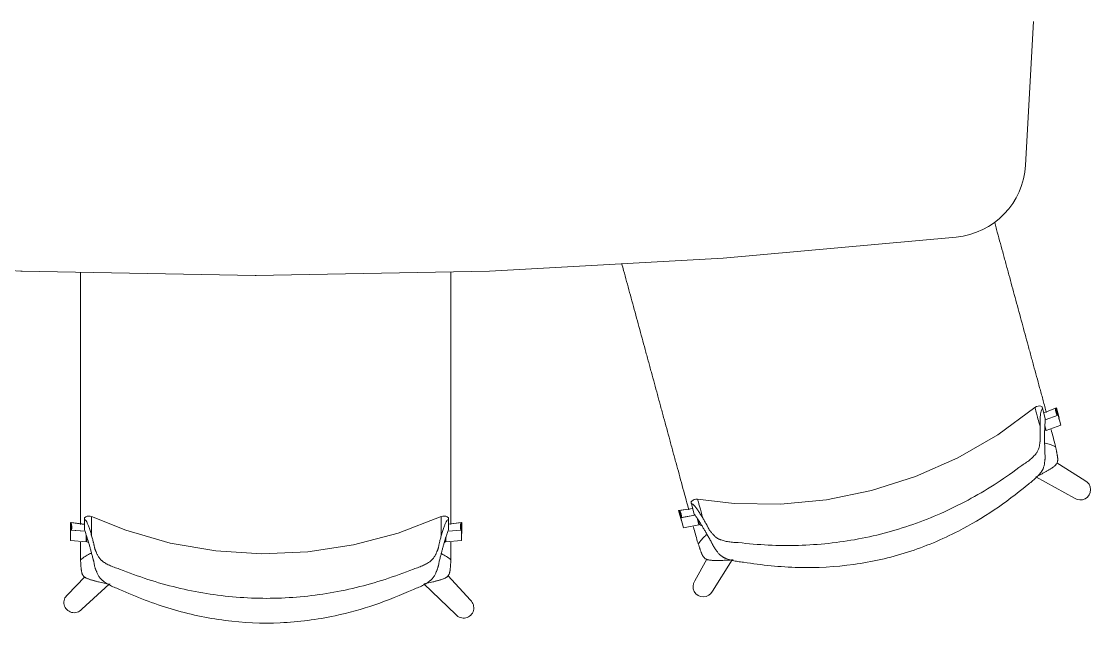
# Model space of a CAD drawing. Header units: millimetres. Extents: x 90978 to 295199, y -4084 to 97293.
# Drawn here: x 180952 to 182321, y 20479 to 21250 of the extents above; entities that cross this region are included whole.
import ezdxf

# ---------------------------------------------------------------- set-up
doc = ezdxf.new("R2010")
doc.units = ezdxf.units.MM
doc.header["$MEASUREMENT"] = 0
doc.layers.get('0').update_dxf_attribs({"linetype": 'CONTINUOUS'})
for name, color, linetype, lineweight in [('A-DETL-THIN', 8, 'CONTINUOUS', 9), ('G-IMPT', 8, 'CONTINUOUS', 9), ('I-FURN', 8, 'CONTINUOUS', 9)]:
    doc.layers.add(name, color=color, linetype=linetype, lineweight=lineweight)

# ---------------------------------------------------------------- blocks, each defined once
blk = doc.blocks.new('Synergy Type 3 - Desk Type 3_dwg_Family - 580997-310579-_3D_-768211-Level 0')
at = {"layer": 'G-IMPT'}
for p, q in [((258.9, 1140.5), (258.9, 1142)), ((253.5, 840.8), (253.5, 842.3))]:
    blk.add_line(p, q, dxfattribs=at)

msp = doc.modelspace()

# ---------------------------------------------------------------- linework, layer by layer
at = {"layer": 'A-DETL-THIN'}
for p, q in [((182237.7, 21066.2), (182247.9, 21250.5)), ((181850.4, 20946.9), (182148.9, 20974.2)), ((180652.3, 20946.9), (180951.6, 20930.5)), ((181551.1, 20930.5), (181850.4, 20946.9)), ((180951.6, 20930.5), (181251.3, 20925)), ((181251.3, 20925), (181551.1, 20930.5))]:
    msp.add_line(p, q, dxfattribs=at)
msp.add_arc((182140, 21071.7), 97.9, 275.2275, 356.8264, dxfattribs=at)
at = {"layer": 'I-FURN'}
for p, q in [((182249.7, 20755.9), (182202, 20720.9)), ((182251.5, 20757), (182249.7, 20755.9)), ((182253.7, 20757.6), (182251.5, 20757)), ((182255.2, 20757.7), (182253.7, 20757.6)), ((182257.1, 20757.4), (182255.2, 20757.7)), ((182258.9, 20756.8), (182257.1, 20757.4)), ((182259.4, 20754.8), (182263, 20741.6)), ((182277.1, 20755.3), (182261, 20748.8)), ((182276.2, 20755), (182261, 20748.8)), ((182280.6, 20742.4), (182277.1, 20755.3)), ((182262.9, 20740.1), (182279.3, 20745.8)), ((182282.8, 20732.9), (182264, 20726.4)), ((182279.3, 20745.8), (182282.8, 20732.9)), ((182202, 20720.9), (182150.9, 20691.2)), ((182263.1, 20726.1), (182262.3, 20729)), ((182264, 20726.4), (182262.4, 20732.1)), ((182150.9, 20691.2), (182096.9, 20667.3)), ((182313.8, 20662.1), (182277.6, 20684.9)), ((182096.9, 20667.3), (182040.5, 20649.3)), ((182250.9, 20667), (182300.5, 20639.6)), ((181811.9, 20637), (181813.3, 20637.7)), ((181813.3, 20637.7), (181815.5, 20638.3)), ((181815.5, 20638.3), (181817.6, 20638.3)), ((181864.6, 20632.9), (181817.6, 20638.3)), ((181982.6, 20637.5), (181923.7, 20632)), ((182040.5, 20649.3), (181982.6, 20637.5)), ((181811.4, 20626.2), (181793.4, 20623.6)), ((181793.4, 20623.6), (181796.9, 20610.7)), ((181811.4, 20626.4), (181794.3, 20623.8)), ((181809.2, 20634.4), (181810.4, 20635.8)), ((181809.8, 20632.4), (181813.4, 20619.2)), ((181810.4, 20635.8), (181811.9, 20637)), ((181923.7, 20632), (181864.6, 20632.9)), ((181032.5, 20614.5), (181034, 20615.6)), ((181032.5, 20612.4), (181032.5, 20598.8)), ((181034, 20615.6), (181035.7, 20616.3)), ((181035.7, 20616.3), (181037.2, 20616.6)), ((181037.2, 20616.6), (181039.5, 20616.6)), ((181039.5, 20616.6), (181041.6, 20616.1)), ((181085.5, 20598.6), (181041.6, 20616.1)), ((181489.3, 20616.1), (181434.2, 20594.8)), ((181491.4, 20616.6), (181489.3, 20616.1)), ((181493.7, 20616.6), (181491.4, 20616.6)), ((181495.2, 20616.3), (181493.7, 20616.6)), ((181496.9, 20615.6), (181495.2, 20616.3)), ((181498.5, 20614.5), (181496.9, 20615.6)), ((181498.5, 20612.4), (181498.5, 20598.8)), ((181796.3, 20614.3), (181814.3, 20617.9)), ((181799.8, 20601.4), (181796.3, 20614.3)), ((181797.2, 20614.6), (181814.2, 20618)), ((181817, 20613.9), (181819.3, 20605.3)), ((181818.7, 20611.3), (181820.2, 20605.6)), ((181032.5, 20606), (181014.3, 20608.2)), ((181014.3, 20608.2), (181014.3, 20594.9)), ((181014.7, 20598.5), (181033, 20597.3)), ((181014.7, 20585.2), (181014.7, 20598.5)), ((181032.5, 20606.2), (181015.3, 20608.3)), ((181015.6, 20598.5), (181033, 20597.3)), ((181142.3, 20582.1), (181085.5, 20598.6)), ((181497.9, 20597.3), (181515.3, 20598.5)), ((181515.6, 20608.3), (181498.5, 20606.2)), ((181514.7, 20608.2), (181498.5, 20606.3)), ((181515.3, 20598.5), (181515.3, 20585.2)), ((181515.6, 20594.9), (181515.6, 20608.3)), ((181819.3, 20605.3), (181799.8, 20601.4)), ((181034.6, 20583.8), (181014.7, 20585.2)), ((181034.6, 20592.7), (181034.6, 20583.8)), ((181035.5, 20589.7), (181035.5, 20583.8)), ((181434.2, 20594.8), (181377.1, 20579.6)), ((181494.5, 20583.8), (181494.5, 20586.8)), ((181495.4, 20583.8), (181495.4, 20589.7)), ((181515.3, 20585.2), (181495.4, 20583.8)), ((181200.6, 20572), (181142.3, 20582.1)), ((181259.6, 20568.1), (181200.6, 20572)), ((181318.6, 20570.7), (181259.6, 20568.1)), ((181377.1, 20579.6), (181318.6, 20570.7)), ((181829.5, 20561.3), (181814.1, 20533.5)), ((181836.6, 20520.3), (181862, 20560.6)), ((181032.8, 20538.7), (181010.7, 20515.9)), ((181028.9, 20497.2), (181064, 20529.4)), ((181467.2, 20529.9), (181507.9, 20490.5)), ((181526.6, 20508.7), (181497.6, 20540.3))]:
    msp.add_line(p, q, dxfattribs=at)
for centre, start, end in [((182307.9, 20650.4), 235.6436, 63.2599), ((181824.9, 20526.2), 145.6202, 333.2364), ((181019.2, 20505.9), 130.3941, 318.0104), ((181517.9, 20499), 220.4176, 48.0338)]:
    msp.add_arc(centre, 13.1, start, end, dxfattribs=at)
for centre, major_axis, start_param, end_param in [((182293.5, 20754.1), (-16.8, -4.6), 5.960696, 6.540192), ((182294.4, 20754.4), (-16.8, -4.6), 5.960696, 6.540192), ((182297.9, 20741.5), (-16.8, -4.6), 5.960696, 6.044337), ((181778.9, 20614), (-16.8, -4.6), 2.884586, 3.464082), ((181779.8, 20614.3), (-16.8, -4.6), 2.884586, 3.464082), ((181782.4, 20601.2), (-16.8, -4.6), 3.380441, 3.464082), ((180997.8, 20602.8), (-17.4, 0), 2.884586, 3.464082), ((180998.8, 20602.9), (-17.4, 0), 2.884586, 3.464082), ((181531.2, 20602.8), (-17.4, 0), 5.960696, 6.540192), ((181532.1, 20602.9), (-17.4, 0), 5.960696, 6.540192), ((180997.8, 20589.5), (-17.4, 0), 3.380441, 3.464082), ((181532.1, 20589.5), (-17.4, 0), 5.960696, 6.044337)]:
    msp.add_ellipse(centre, major_axis=major_axis, ratio=0.978487, start_param=start_param, end_param=end_param, dxfattribs=at)
for points, knots in [([(182198, 20993.4), (182198.2, 20992.7), (182199, 20989.5), (182201.2, 20981.5), (182204.5, 20969.5), (182207.7, 20957.5), (182210.4, 20947.8), (182212.4, 20940.4), (182214.4, 20933.1), (182217, 20923.3), (182220.3, 20911.3), (182224.2, 20896.8), (182228.2, 20882.2), (182232.2, 20867.6), (182236.1, 20853.2), (182239.4, 20841.2), (182242, 20831.5), (182244, 20824.2), (182246, 20816.9), (182248.6, 20807.3), (182251.8, 20795.5), (182255.1, 20783.6), (182257.7, 20773.8), (182259.8, 20766.4), (182261.8, 20758.8), (182263.3, 20753.2), (182264.2, 20750), (182264.4, 20749.3)], [-0.7016648, -0.7016648, -0.7016648, -0.7016648, -0.6964286, -0.6785714, -0.6428571, -0.6071429, -0.5892857, -0.5714286, -0.5535714, -0.5357143, -0.5, -0.4642857, -0.4285714, -0.3928571, -0.3571429, -0.3214286, -0.3035714, -0.2857143, -0.2678571, -0.25, -0.2142857, -0.1785714, -0.1607143, -0.1428571, -0.125, -0.1071429, -0.1022726, -0.1022726, -0.1022726, -0.1022726]), ([(181806.4, 20624.8), (181806.3, 20625.2), (181804.8, 20630.5), (181802, 20641), (181797.9, 20655.8), (181794, 20670.4), (181790.7, 20682.4), (181788, 20692.1), (181786, 20699.5), (181784, 20706.9), (181781.4, 20716.7), (181778.1, 20728.7), (181774.8, 20740.7), (181772.2, 20750.4), (181770.2, 20757.7), (181768.2, 20765), (181765.6, 20774.6), (181762.4, 20786.5), (181759.1, 20798.4), (181756.5, 20808.1), (181754.5, 20815.4), (181752.5, 20822.8), (181749.8, 20832.6), (181746.5, 20844.7), (181742.5, 20859.3), (181738.5, 20874.1), (181734.5, 20888.8), (181730.6, 20903.1), (181726.8, 20917.3), (181723.4, 20929.4), (181721.4, 20937), (181720.6, 20939.7)], [-0.896036, -0.896036, -0.896036, -0.896036, -0.8928571, -0.8571429, -0.8214286, -0.7857143, -0.75, -0.7321429, -0.7142857, -0.6964286, -0.6785714, -0.6428571, -0.6071429, -0.5892857, -0.5714286, -0.5535714, -0.5357143, -0.5, -0.4642857, -0.4464286, -0.4285714, -0.4107143, -0.3928571, -0.3571429, -0.3214286, -0.2857143, -0.25, -0.2142857, -0.1785714, -0.1428571, -0.1220289, -0.1220289, -0.1220289, -0.1220289]), ([(181027.2, 20606), (181027.2, 20606.4), (181027.2, 20611.9), (181027.2, 20622.7), (181027.2, 20638.2), (181027.2, 20653.2), (181027.2, 20665.7), (181027.2, 20675.8), (181027.2, 20683.5), (181027.2, 20691.1), (181027.2, 20701.2), (181027.2, 20713.7), (181027.2, 20726.1), (181027.2, 20736.1), (181027.2, 20743.7), (181027.2, 20751.3), (181027.2, 20761.2), (181027.2, 20773.6), (181027.2, 20785.9), (181027.2, 20796), (181027.2, 20803.6), (181027.2, 20811.2), (181027.2, 20821.3), (181027.2, 20833.9), (181027.2, 20849), (181027.2, 20864.4), (181027.2, 20879.6), (181027.2, 20894.4), (181027.2, 20909.1), (181027.2, 20920.6), (181027.2, 20927.3), (181027.2, 20929.1)], [-0.896036, -0.896036, -0.896036, -0.896036, -0.8928571, -0.8571429, -0.8214286, -0.7857143, -0.75, -0.7321429, -0.7142857, -0.6964286, -0.6785714, -0.6428571, -0.6071429, -0.5892857, -0.5714286, -0.5535714, -0.5357143, -0.5, -0.4642857, -0.4464286, -0.4285714, -0.4107143, -0.3928571, -0.3571429, -0.3214286, -0.2857143, -0.25, -0.2142857, -0.1785714, -0.1428571, -0.1300854, -0.1300854, -0.1300854, -0.1300854]), ([(181501.8, 20929.5), (181501.8, 20927.5), (181501.8, 20920.6), (181501.8, 20908.8), (181501.8, 20894.2), (181501.8, 20881.8), (181501.8, 20871.8), (181501.8, 20864.2), (181501.8, 20856.6), (181501.8, 20846.5), (181501.8, 20834), (181501.8, 20821.6), (181501.8, 20811.6), (181501.8, 20803.9), (181501.8, 20796.3), (181501.8, 20786.2), (181501.8, 20773.7), (181501.8, 20758.7), (181501.8, 20743.6), (181501.8, 20728.4), (181501.8, 20713.5), (181501.8, 20701.1), (181501.8, 20691.1), (181501.8, 20683.4), (181501.8, 20675.9), (181501.8, 20665.9), (181501.8, 20653.7), (181501.8, 20641.3), (181501.8, 20631.2), (181501.8, 20623.5), (181501.8, 20615.7), (181501.8, 20609.9), (181501.8, 20606.6), (181501.8, 20605.9)], [-0.8717754, -0.8717754, -0.8717754, -0.8717754, -0.8571429, -0.8214286, -0.7857143, -0.75, -0.7321429, -0.7142857, -0.6964286, -0.6785714, -0.6428571, -0.6071429, -0.5892857, -0.5714286, -0.5535714, -0.5357143, -0.5, -0.4642857, -0.4285714, -0.3928571, -0.3571429, -0.3214286, -0.3035714, -0.2857143, -0.2678571, -0.25, -0.2142857, -0.1785714, -0.1607143, -0.1428571, -0.125, -0.1071429, -0.1022726, -0.1022726, -0.1022726, -0.1022726]), ([(182249.7, 20755.9), (182249.7, 20755.9), (182249.7, 20755.8), (182249.8, 20755.2), (182250.1, 20754.4), (182250.6, 20752.5), (182251.6, 20748.7), (182253.5, 20741.7), (182255.2, 20735.4), (182256.2, 20731.8)], [0.3374293, 0.3374293, 0.3374293, 0.3374293, 0.3888889, 0.4444444, 0.5138889, 0.5833333, 0.7222222, 0.8611111, 1, 1, 1, 1]), ([(182259.4, 20754.8), (182259.3, 20755.3), (182259, 20756.1), (182258.9, 20756.7), (182258.8, 20756.8), (182259, 20756.2), (182259.2, 20755.5), (182259.3, 20755.1)], [0, 0, 0, 0, 0.125, 0.25, 0.375, 0.5, 0.5828112, 0.5828112, 0.5828112, 0.5828112]), ([(182262.5, 20734.1), (182262.4, 20732.1), (182262.2, 20728.7), (182262.1, 20723.5), (182262.1, 20719.2), (182262.1, 20714.8), (182262.1, 20710.2), (182262.2, 20706), (182262.2, 20702.5), (182262.2, 20700.3), (182262.3, 20698.6), (182262.4, 20696.9), (182262.6, 20695.2), (182262.7, 20693.4), (182262.7, 20692), (182262.7, 20690.8), (182262.6, 20689.9), (182262.6, 20689.3), (182262.5, 20688.9), (182262.4, 20688.5), (182262.4, 20688), (182262.3, 20687), (182262.1, 20685.6), (182261.9, 20683.8), (182261.6, 20682), (182261.2, 20680.1), (182260.5, 20678.1), (182259.8, 20676.4), (182259.1, 20675.2), (182258.7, 20674.6), (182258.4, 20674), (182258, 20673.5), (182257.5, 20672.8), (182256.6, 20671.6), (182255.2, 20669.8), (182253.2, 20667.6), (182250.2, 20664.7), (182246, 20660.9), (182241.9, 20657.9), (182239.7, 20656.4)], [0, 0, 0, 0, 0.142857, 0.214286, 0.285714, 0.357143, 0.428571, 0.5, 0.535714, 0.571429, 0.589286, 0.607143, 0.642857, 0.660714, 0.678571, 0.696429, 0.705357, 0.709821, 0.714286, 0.71875, 0.723214, 0.732143, 0.75, 0.767857, 0.785714, 0.803571, 0.821429, 0.839286, 0.848214, 0.852679, 0.857143, 0.861607, 0.866071, 0.875, 0.892857, 0.910714, 0.928571, 0.964286, 1, 1, 1, 1]), ([(182232.8, 20681.6), (182235.1, 20682.9), (182239.2, 20685.6), (182243.5, 20688.9), (182246.5, 20691.6), (182248.5, 20693.6), (182250, 20695.3), (182250.9, 20696.5), (182251.4, 20697.1), (182251.8, 20697.6), (182252.1, 20698.1), (182252.6, 20698.8), (182253.2, 20699.9), (182254, 20701.6), (182254.7, 20703.5), (182255.2, 20705.4), (182255.6, 20707.3), (182255.8, 20709.1), (182256, 20710.5), (182256.1, 20711.4), (182256.2, 20711.9), (182256.3, 20712.3), (182256.4, 20712.7), (182256.4, 20713.2), (182256.5, 20714), (182256.6, 20715.1), (182256.6, 20716.3), (182256.5, 20717.8), (182256.4, 20719.2), (182256.2, 20720.7), (182256.2, 20721.9), (182256.2, 20723.2), (182256.2, 20724.8), (182256.2, 20727.7), (182256.2, 20730.2), (182256.2, 20731.8)], [0, 0, 0, 0, 0.0625, 0.125, 0.15625, 0.1875, 0.21875, 0.234375, 0.242188, 0.25, 0.257812, 0.265625, 0.28125, 0.3125, 0.34375, 0.375, 0.40625, 0.4375, 0.46875, 0.484375, 0.492188, 0.5, 0.507812, 0.515625, 0.53125, 0.5625, 0.59375, 0.625, 0.6875, 0.71875, 0.75, 0.78125, 0.8125, 0.875, 1, 1, 1, 1]), ([(182276.1, 20705.5), (182273.9, 20706.5), (182269.5, 20708.3), (182264.7, 20709.6), (182262.1, 20710.1), (182261.7, 20710.2)], [0, 0, 0, 0, 0.02777778, 0.05555556, 0.06066679, 0.06066679, 0.06066679, 0.06066679]), ([(182276.1, 20705.5), (182276.3, 20704.4), (182276.7, 20702.8), (182277.1, 20700.9), (182277.3, 20699.8), (182277.5, 20699), (182277.6, 20698.2), (182277.8, 20697.2), (182278.1, 20696), (182278.3, 20694.8), (182278.4, 20693.9), (182278.5, 20693.4), (182278.5, 20693), (182278.6, 20692.6), (182278.7, 20692.1), (182278.8, 20691.2), (182278.9, 20690), (182278.9, 20688.6), (182278.8, 20687.3), (182278.5, 20686), (182278, 20684.6), (182277.3, 20683.5), (182276.6, 20682.6), (182276.1, 20682), (182275.5, 20681.4), (182274.7, 20680.7), (182273.6, 20679.8), (182272.1, 20678.7), (182270.6, 20677.7), (182269, 20676.7), (182267.6, 20675.9), (182266.2, 20675), (182264.7, 20674.2), (182263.1, 20673.2), (182260.9, 20672), (182256.8, 20669.9), (182253.4, 20668.1), (182251.3, 20667)], [0, 0, 0, 0, 0.0625, 0.09375, 0.109375, 0.125, 0.140625, 0.15625, 0.1875, 0.21875, 0.234375, 0.242188, 0.25, 0.257812, 0.265625, 0.28125, 0.3125, 0.34375, 0.375, 0.40625, 0.4375, 0.46875, 0.484375, 0.5, 0.515625, 0.53125, 0.5625, 0.59375, 0.625, 0.65625, 0.6875, 0.71875, 0.75, 0.78125, 0.8125, 0.875, 1, 1, 1, 1]), ([(181869.8, 20582.7), (181882.6, 20581.2), (181908.2, 20579), (181959.7, 20578.5), (182023.9, 20585.2), (182098.7, 20605.6), (182157.4, 20632.3), (182201.6, 20658.9), (182222.6, 20673.7), (182232.8, 20681.6)], [-1, -1, -1, -1, -0.9, -0.8, -0.6, -0.4, -0.2, -0.1, 0, 0, 0, 0]), ([(182239.7, 20656.4), (182226.2, 20645), (182197.9, 20623.6), (182147.1, 20593.5), (182087.1, 20568.3), (182017.8, 20552.7), (181958.8, 20549.6), (181911.6, 20552.5), (181888.3, 20555.6), (181876.6, 20557.6)], [-1, -1, -1, -1, -0.863636, -0.727273, -0.545455, -0.363636, -0.181818, -0.090909, 0, 0, 0, 0]), ([(181824.2, 20614.2), (181823.4, 20617.1), (181822, 20622.3), (181820.3, 20628.5), (181819, 20633), (181818.3, 20635.6), (181818, 20637), (181817.8, 20637.7), (181817.6, 20638.2), (181817.6, 20638.3), (181817.6, 20638.3)], [0, 0, 0, 0, 0.1111111, 0.2222222, 0.3333333, 0.4444444, 0.5, 0.5555556, 0.6111111, 0.6625707, 0.6625707, 0.6625707, 0.6625707]), ([(181809.7, 20632.7), (181809.6, 20633.1), (181809.4, 20633.9), (181809.2, 20634.5), (181809.2, 20634.4), (181809.4, 20633.7), (181809.6, 20632.9), (181809.8, 20632.4)], [0.4162183, 0.4162183, 0.4162183, 0.4162183, 0.5, 0.625, 0.75, 0.875, 1, 1, 1, 1]), ([(181032.5, 20612.8), (181032.5, 20613.2), (181032.5, 20613.9), (181032.5, 20614.6), (181032.5, 20614.5), (181032.5, 20613.8), (181032.5, 20613), (181032.5, 20612.4)], [0.4162183, 0.4162183, 0.4162183, 0.4162183, 0.5, 0.625, 0.75, 0.875, 1, 1, 1, 1]), ([(181041.6, 20591.1), (181041.6, 20594.1), (181041.6, 20599.5), (181041.6, 20605.9), (181041.6, 20610.6), (181041.6, 20613.3), (181041.6, 20614.7), (181041.6, 20615.2), (181041.6, 20615.4)], [0, 0, 0, 0, 0.1111111, 0.2222222, 0.3333333, 0.4444444, 0.5, 0.5555556, 0.5555556, 0.5555556, 0.5555556]), ([(181489.3, 20615.4), (181489.3, 20615.1), (181489.3, 20614.5), (181489.3, 20612.5), (181489.3, 20608.6), (181489.3, 20601.4), (181489.3, 20594.9), (181489.3, 20591.1)], [0.4444444, 0.4444444, 0.4444444, 0.4444444, 0.5138889, 0.5833333, 0.7222222, 0.8611111, 1, 1, 1, 1]), ([(181498.5, 20612.4), (181498.5, 20613), (181498.5, 20613.8), (181498.5, 20614.5), (181498.5, 20614.6), (181498.5, 20613.9), (181498.5, 20613.2), (181498.5, 20612.8)], [0, 0, 0, 0, 0.125, 0.25, 0.375, 0.5, 0.5828112, 0.5828112, 0.5828112, 0.5828112]), ([(181876.6, 20557.6), (181874, 20557.8), (181868.9, 20558.3), (181863.3, 20559.4), (181859.3, 20560.4), (181856.5, 20561.3), (181854.3, 20562.1), (181852.9, 20562.7), (181852.2, 20563), (181851.6, 20563.3), (181851, 20563.6), (181850.3, 20564), (181849.1, 20564.7), (181847.6, 20565.7), (181846.1, 20567.1), (181844.8, 20568.5), (181843.6, 20569.9), (181842.5, 20571.4), (181841.7, 20572.5), (181841.1, 20573.3), (181840.7, 20573.7), (181840.5, 20574.1), (181840.2, 20574.4), (181839.9, 20574.8), (181839.4, 20575.5), (181838.7, 20576.6), (181838, 20577.8), (181837.2, 20579.4), (181836.5, 20580.9), (181835.8, 20582.5), (181835.2, 20583.6), (181834.5, 20584.8), (181833.6, 20586.3), (181832.1, 20589), (181830, 20592.6), (181827.7, 20596.6), (181825.5, 20600.4), (181823.3, 20604), (181821.3, 20607.4), (181819.4, 20610.4), (181818.2, 20612.2), (181817.6, 20613)], [0, 0, 0, 0, 0.035714, 0.071429, 0.089286, 0.107143, 0.125, 0.133929, 0.138393, 0.142857, 0.147321, 0.151786, 0.160714, 0.178571, 0.196429, 0.214286, 0.232143, 0.25, 0.267857, 0.276786, 0.28125, 0.285714, 0.290179, 0.294643, 0.303571, 0.321429, 0.339286, 0.357143, 0.392857, 0.410714, 0.428571, 0.446429, 0.464286, 0.5, 0.571429, 0.642857, 0.714286, 0.785714, 0.857143, 0.928571, 1, 1, 1, 1]), ([(181824.2, 20614.2), (181825, 20612.8), (181826.3, 20610.7), (181827.7, 20608.2), (181828.6, 20606.8), (181829.2, 20605.7), (181829.8, 20604.7), (181830.4, 20603.3), (181831, 20602), (181831.7, 20600.6), (181832.3, 20599.6), (181832.9, 20598.7), (181833.4, 20598), (181833.7, 20597.6), (181834, 20597.3), (181834.2, 20597), (181834.6, 20596.6), (181835.2, 20595.9), (181836, 20594.8), (181837.2, 20593.4), (181838.4, 20592), (181839.8, 20590.6), (181841.4, 20589.3), (181842.9, 20588.2), (181844.1, 20587.6), (181844.8, 20587.2), (181845.3, 20587), (181845.9, 20586.7), (181846.7, 20586.4), (181848.1, 20585.9), (181850.2, 20585.2), (181852.9, 20584.5), (181856.9, 20583.7), (181862.3, 20583), (181867.2, 20582.8), (181869.8, 20582.7)], [0, 0, 0, 0, 0.125, 0.1875, 0.21875, 0.25, 0.28125, 0.3125, 0.375, 0.40625, 0.4375, 0.46875, 0.484375, 0.492188, 0.5, 0.507812, 0.515625, 0.53125, 0.5625, 0.59375, 0.625, 0.65625, 0.6875, 0.71875, 0.734375, 0.742188, 0.75, 0.757812, 0.765625, 0.78125, 0.8125, 0.84375, 0.875, 0.9375, 1, 1, 1, 1]), ([(181820.2, 20605.7), (181820.6, 20605.5), (181821.5, 20605.2), (181822.4, 20604.8), (181822.8, 20604.7)], [-0.8810546, -0.8810546, -0.8810546, -0.8810546, -0.6666667, -0.4718724, -0.4718724, -0.4718724, -0.4718724]), ([(181077.3, 20522.7), (181074.8, 20523.6), (181070.1, 20525.4), (181065, 20527.9), (181061.4, 20530), (181058.9, 20531.5), (181057, 20532.9), (181055.8, 20533.8), (181055.1, 20534.4), (181054.7, 20534.8), (181054.2, 20535.2), (181053.6, 20535.8), (181052.7, 20536.7), (181051.5, 20538.2), (181050.4, 20539.9), (181049.5, 20541.6), (181048.7, 20543.3), (181048, 20545), (181047.5, 20546.3), (181047.1, 20547.2), (181046.9, 20547.7), (181046.8, 20548.1), (181046.6, 20548.5), (181046.4, 20549), (181046.1, 20549.8), (181045.7, 20551), (181045.4, 20552.3), (181045, 20554.1), (181044.8, 20555.8), (181044.5, 20557.4), (181044.2, 20558.7), (181043.8, 20560), (181043.4, 20561.7), (181042.6, 20564.7), (181041.5, 20568.7), (181040.4, 20573.2), (181039.2, 20577.4), (181038.1, 20581.5), (181037, 20585.3), (181035.9, 20588.7), (181035.2, 20590.7), (181034.9, 20591.7)], [0, 0, 0, 0, 0.035714, 0.071429, 0.089286, 0.107143, 0.125, 0.133929, 0.138393, 0.142857, 0.147321, 0.151786, 0.160714, 0.178571, 0.196429, 0.214286, 0.232143, 0.25, 0.267857, 0.276786, 0.28125, 0.285714, 0.290179, 0.294643, 0.303571, 0.321429, 0.339286, 0.357143, 0.392857, 0.410714, 0.428571, 0.446429, 0.464286, 0.5, 0.571429, 0.642857, 0.714286, 0.785714, 0.857143, 0.928571, 1, 1, 1, 1]), ([(181041.6, 20591.1), (181042, 20589.6), (181042.7, 20587.2), (181043.4, 20584.4), (181043.9, 20582.8), (181044.2, 20581.6), (181044.5, 20580.4), (181044.7, 20579), (181045, 20577.5), (181045.3, 20576), (181045.6, 20574.9), (181045.9, 20573.8), (181046.3, 20573.1), (181046.5, 20572.6), (181046.6, 20572.3), (181046.8, 20571.9), (181047, 20571.4), (181047.4, 20570.6), (181047.9, 20569.3), (181048.6, 20567.6), (181049.5, 20565.9), (181050.4, 20564.2), (181051.6, 20562.5), (181052.8, 20561.1), (181053.8, 20560.2), (181054.4, 20559.7), (181054.9, 20559.3), (181055.3, 20558.9), (181056, 20558.4), (181057.2, 20557.5), (181059.1, 20556.3), (181061.5, 20554.9), (181065.1, 20553.1), (181070.2, 20551), (181074.8, 20549.5), (181077.3, 20548.8)], [0, 0, 0, 0, 0.125, 0.1875, 0.21875, 0.25, 0.28125, 0.3125, 0.375, 0.40625, 0.4375, 0.46875, 0.484375, 0.492188, 0.5, 0.507812, 0.515625, 0.53125, 0.5625, 0.59375, 0.625, 0.65625, 0.6875, 0.71875, 0.734375, 0.742188, 0.75, 0.757812, 0.765625, 0.78125, 0.8125, 0.84375, 0.875, 0.9375, 1, 1, 1, 1]), ([(181496, 20591.7), (181495.3, 20589.8), (181494.3, 20586.5), (181492.8, 20581.5), (181491.7, 20577.4), (181490.6, 20573.2), (181489.4, 20568.7), (181488.3, 20564.7), (181487.4, 20561.3), (181486.9, 20559.2), (181486.5, 20557.4), (181486.2, 20555.8), (181485.9, 20554.1), (181485.5, 20552.3), (181485.2, 20551), (181484.8, 20549.8), (181484.5, 20549), (181484.3, 20548.5), (181484.2, 20548.1), (181484, 20547.7), (181483.8, 20547.2), (181483.4, 20546.3), (181482.9, 20545), (181482.2, 20543.3), (181481.5, 20541.6), (181480.5, 20539.9), (181479.4, 20538.2), (181478.3, 20536.7), (181477.3, 20535.8), (181476.7, 20535.2), (181476.3, 20534.8), (181475.8, 20534.4), (181475.1, 20533.8), (181473.9, 20532.9), (181472, 20531.5), (181469.6, 20530), (181466, 20527.9), (181460.9, 20525.4), (181456.1, 20523.6), (181453.6, 20522.7)], [0, 0, 0, 0, 0.142857, 0.214286, 0.285714, 0.357143, 0.428571, 0.5, 0.535714, 0.571429, 0.589286, 0.607143, 0.642857, 0.660714, 0.678571, 0.696429, 0.705357, 0.709821, 0.714286, 0.71875, 0.723214, 0.732143, 0.75, 0.767857, 0.785714, 0.803571, 0.821429, 0.839286, 0.848214, 0.852679, 0.857143, 0.861607, 0.866071, 0.875, 0.892857, 0.910714, 0.928571, 0.964286, 1, 1, 1, 1]), ([(181453.6, 20548.8), (181456.1, 20549.5), (181460.7, 20551), (181465.8, 20553.1), (181469.4, 20554.9), (181471.8, 20556.3), (181473.7, 20557.5), (181474.9, 20558.4), (181475.6, 20558.9), (181476.1, 20559.3), (181476.5, 20559.7), (181477.1, 20560.2), (181478.1, 20561.1), (181479.3, 20562.5), (181480.5, 20564.2), (181481.5, 20565.9), (181482.3, 20567.6), (181483, 20569.3), (181483.5, 20570.6), (181483.9, 20571.4), (181484.1, 20571.9), (181484.3, 20572.3), (181484.5, 20572.6), (181484.7, 20573.1), (181485, 20573.8), (181485.3, 20574.9), (181485.6, 20576), (181486, 20577.5), (181486.2, 20579), (181486.5, 20580.4), (181486.7, 20581.6), (181487.1, 20582.8), (181487.5, 20584.4), (181488.2, 20587.2), (181488.9, 20589.6), (181489.3, 20591.1)], [0, 0, 0, 0, 0.0625, 0.125, 0.15625, 0.1875, 0.21875, 0.234375, 0.242188, 0.25, 0.257812, 0.265625, 0.28125, 0.3125, 0.34375, 0.375, 0.40625, 0.4375, 0.46875, 0.484375, 0.492188, 0.5, 0.507812, 0.515625, 0.53125, 0.5625, 0.59375, 0.625, 0.6875, 0.71875, 0.75, 0.78125, 0.8125, 0.875, 1, 1, 1, 1]), ([(181829.7, 20593.3), (181829, 20592.7), (181826.6, 20590.6), (181822.8, 20586.7), (181819.9, 20582.9), (181818.5, 20580.9)], [0.93303317, 0.93303317, 0.93303317, 0.93303317, 0.94444444, 0.97222222, 1, 1, 1, 1]), ([(181041.4, 20569.4), (181040.6, 20569.1), (181037.8, 20567.7), (181033.1, 20564.9), (181029.3, 20562.1), (181027.4, 20560.5)], [0.93303317, 0.93303317, 0.93303317, 0.93303317, 0.94444444, 0.97222222, 1, 1, 1, 1]), ([(181501.6, 20560.5), (181499.8, 20562.1), (181496, 20564.9), (181491.7, 20567.4), (181489.3, 20568.6), (181489, 20568.8)], [0, 0, 0, 0, 0.02777778, 0.05555556, 0.06066679, 0.06066679, 0.06066679, 0.06066679]), ([(181859.4, 20560.3), (181857, 20560.2), (181853.2, 20560), (181848.6, 20559.8), (181846.1, 20559.8), (181844.2, 20559.7), (181842.5, 20559.7), (181840.9, 20559.7), (181839.2, 20559.7), (181837.4, 20559.8), (181835.5, 20559.9), (181833.7, 20560.1), (181832.3, 20560.3), (181831.2, 20560.5), (181830.5, 20560.7), (181829.7, 20561), (181828.7, 20561.4), (181827.5, 20562), (181826.3, 20562.9), (181825.4, 20563.9), (181824.7, 20565), (181824, 20566.2), (181823.5, 20567.3), (181823.1, 20568.1), (181822.9, 20568.6), (181822.7, 20568.9), (181822.6, 20569.3), (181822.4, 20569.8), (181822.1, 20570.6), (181821.6, 20571.8), (181821.2, 20572.9), (181820.9, 20573.9), (181820.6, 20574.6), (181820.4, 20575.4), (181820, 20576.5), (181819.4, 20578.3), (181818.9, 20579.9), (181818.5, 20580.9)], [0, 0, 0, 0, 0.125, 0.1875, 0.21875, 0.25, 0.28125, 0.3125, 0.34375, 0.375, 0.40625, 0.4375, 0.46875, 0.484375, 0.5, 0.515625, 0.53125, 0.5625, 0.59375, 0.625, 0.65625, 0.6875, 0.71875, 0.734375, 0.742188, 0.75, 0.757812, 0.765625, 0.78125, 0.8125, 0.84375, 0.859375, 0.875, 0.890625, 0.90625, 0.9375, 1, 1, 1, 1]), ([(181061.4, 20529.9), (181059.1, 20530.4), (181055.3, 20531.2), (181050.9, 20532.2), (181048.4, 20532.8), (181046.6, 20533.3), (181044.9, 20533.7), (181043.4, 20534.1), (181041.8, 20534.6), (181040, 20535.1), (181038.3, 20535.7), (181036.6, 20536.4), (181035.3, 20536.9), (181034.3, 20537.4), (181033.6, 20537.8), (181032.9, 20538.3), (181032, 20538.9), (181031.1, 20539.8), (181030.2, 20541), (181029.5, 20542.2), (181029.1, 20543.5), (181028.8, 20544.8), (181028.6, 20546), (181028.4, 20546.9), (181028.4, 20547.4), (181028.3, 20547.8), (181028.3, 20548.2), (181028.2, 20548.7), (181028.1, 20549.6), (181028, 20550.8), (181027.9, 20552), (181027.8, 20553.1), (181027.8, 20553.9), (181027.7, 20554.7), (181027.7, 20555.8), (181027.5, 20557.7), (181027.4, 20559.4), (181027.4, 20560.5)], [0, 0, 0, 0, 0.125, 0.1875, 0.21875, 0.25, 0.28125, 0.3125, 0.34375, 0.375, 0.40625, 0.4375, 0.46875, 0.484375, 0.5, 0.515625, 0.53125, 0.5625, 0.59375, 0.625, 0.65625, 0.6875, 0.71875, 0.734375, 0.742188, 0.75, 0.757812, 0.765625, 0.78125, 0.8125, 0.84375, 0.859375, 0.875, 0.890625, 0.90625, 0.9375, 1, 1, 1, 1]), ([(181501.6, 20560.5), (181501.6, 20559.4), (181501.5, 20557.7), (181501.4, 20555.8), (181501.3, 20554.7), (181501.2, 20553.9), (181501.2, 20553.1), (181501.1, 20552), (181501, 20550.8), (181500.9, 20549.6), (181500.8, 20548.7), (181500.8, 20548.2), (181500.7, 20547.8), (181500.7, 20547.4), (181500.6, 20546.9), (181500.5, 20546), (181500.2, 20544.8), (181499.9, 20543.5), (181499.5, 20542.2), (181498.8, 20541), (181497.9, 20539.8), (181497, 20538.9), (181496.1, 20538.3), (181495.4, 20537.8), (181494.7, 20537.4), (181493.8, 20536.9), (181492.4, 20536.4), (181490.8, 20535.7), (181489, 20535.1), (181487.2, 20534.6), (181485.7, 20534.1), (181484.1, 20533.7), (181482.4, 20533.3), (181480.6, 20532.8), (181478.1, 20532.2), (181473.7, 20531.2), (181469.9, 20530.4), (181467.6, 20529.9)], [0, 0, 0, 0, 0.0625, 0.09375, 0.109375, 0.125, 0.140625, 0.15625, 0.1875, 0.21875, 0.234375, 0.242188, 0.25, 0.257812, 0.265625, 0.28125, 0.3125, 0.34375, 0.375, 0.40625, 0.4375, 0.46875, 0.484375, 0.5, 0.515625, 0.53125, 0.5625, 0.59375, 0.625, 0.65625, 0.6875, 0.71875, 0.75, 0.78125, 0.8125, 0.875, 1, 1, 1, 1]), ([(181077.3, 20548.8), (181089.3, 20543.9), (181113.4, 20535.1), (181163, 20521), (181226.7, 20510.7), (181304.2, 20510.7), (181367.9, 20521), (181417.5, 20535.1), (181441.7, 20543.9), (181453.6, 20548.8)], [-1, -1, -1, -1, -0.9, -0.8, -0.6, -0.4, -0.2, -0.1, 0, 0, 0, 0]), ([(181453.6, 20522.7), (181437.5, 20515.2), (181404.7, 20502.1), (181347.8, 20486.3), (181283.2, 20477.8), (181212.3, 20480.9), (181154.5, 20493.4), (181109.8, 20508.6), (181088, 20517.7), (181077.3, 20522.7)], [-1, -1, -1, -1, -0.863636, -0.727273, -0.545455, -0.363636, -0.181818, -0.090909, 0, 0, 0, 0])]:
    msp.add_open_spline(points, degree=3, knots=knots, dxfattribs=at)
for points in [[(182256.2, 20731.8), (182256.2, 20733.9), (182256.2, 20737.9), (182256.5, 20743.1), (182256.9, 20747.6), (182257.5, 20751.1), (182258.4, 20753.5), (182259, 20754.5), (182259.4, 20754.8)], [(182263, 20741.6), (182262.9, 20740.5), (182262.7, 20738.1), (182262.6, 20735.5), (182262.5, 20734.1)], [(182270.3, 20727.5), (182272, 20721.3), (182273.7, 20715.2), (182275.3, 20709.2)], [(182275.3, 20709.2), (182275.4, 20708.6), (182275.7, 20707.3), (182276, 20706.1), (182276.1, 20705.5)], [(181809.8, 20632.4), (181810.2, 20632.3), (181811.3, 20631.9), (181813.3, 20630.2), (181815.6, 20627.4), (181818.2, 20623.8), (181821.1, 20619.4), (181823.1, 20616), (181824.2, 20614.2)], [(181032.5, 20612.4), (181032.9, 20612.2), (181033.8, 20611.5), (181035.3, 20609.4), (181036.8, 20606.1), (181038.3, 20601.9), (181040, 20597), (181041, 20593.1), (181041.6, 20591.1)], [(181489.3, 20591.1), (181489.9, 20593.1), (181491, 20597), (181492.6, 20601.9), (181494.1, 20606.1), (181495.6, 20609.4), (181497.1, 20611.5), (181498, 20612.2), (181498.5, 20612.4)], [(181817.6, 20613), (181816.8, 20614.1), (181815.4, 20616.3), (181814, 20618.3), (181813.4, 20619.2)], [(181034.9, 20591.7), (181034.5, 20593), (181033.7, 20595.4), (181032.9, 20597.7), (181032.5, 20598.8)], [(181498.5, 20598.8), (181498.1, 20597.7), (181497.3, 20595.4), (181496.4, 20593), (181496, 20591.7)], [(181817.3, 20584.6), (181815.7, 20590.5), (181814.1, 20596.5), (181812.3, 20602.8)], [(181027.2, 20564.3), (181027.2, 20570.4), (181027.2, 20576.7), (181027.2, 20583.2)], [(181036.6, 20583), (181037, 20582.8), (181037.4, 20582.5), (181037.8, 20582.2)], [(181493.1, 20582.2), (181493.5, 20582.5), (181493.9, 20582.8), (181494.3, 20583)], [(181501.8, 20583.3), (181501.8, 20576.8), (181501.8, 20570.5), (181501.8, 20564.3)], [(181818.5, 20580.9), (181818.3, 20581.5), (181817.9, 20582.7), (181817.5, 20584), (181817.3, 20584.6)], [(181027.4, 20560.5), (181027.4, 20561.1), (181027.3, 20562.4), (181027.2, 20563.7), (181027.2, 20564.3)], [(181501.8, 20564.3), (181501.8, 20563.7), (181501.7, 20562.4), (181501.7, 20561.1), (181501.6, 20560.5)], [(181863, 20560.6), (181861.8, 20560.5), (181860.6, 20560.4), (181859.4, 20560.3)], [(181859.4, 20560.3), (181860.6, 20560.4), (181861.9, 20560.5), (181863.1, 20560.6)], [(181065, 20529.2), (181063.8, 20529.4), (181062.6, 20529.6), (181061.4, 20529.9)], [(181061.4, 20529.9), (181062.6, 20529.6), (181063.9, 20529.4), (181065.1, 20529.2)]]:
    msp.add_open_spline(points, degree=3, dxfattribs=at)

# ---------------------------------------------------------------- block references
at = {"rotation": 270.0000000000001}
msp.add_blockref('Synergy Type 3 - Desk Type 3_dwg_Family - 580997-310579-_3D_-768211-Level 0', (180110.3, 21183.9), dxfattribs=at)
msp.add_blockref('Synergy Type 3 - Desk Type 3_dwg_Family - 580997-310579-_3D_-768211-Level 0', (180110.3, 21183.9), dxfattribs=at)

doc.saveas('drawing.dxf')
